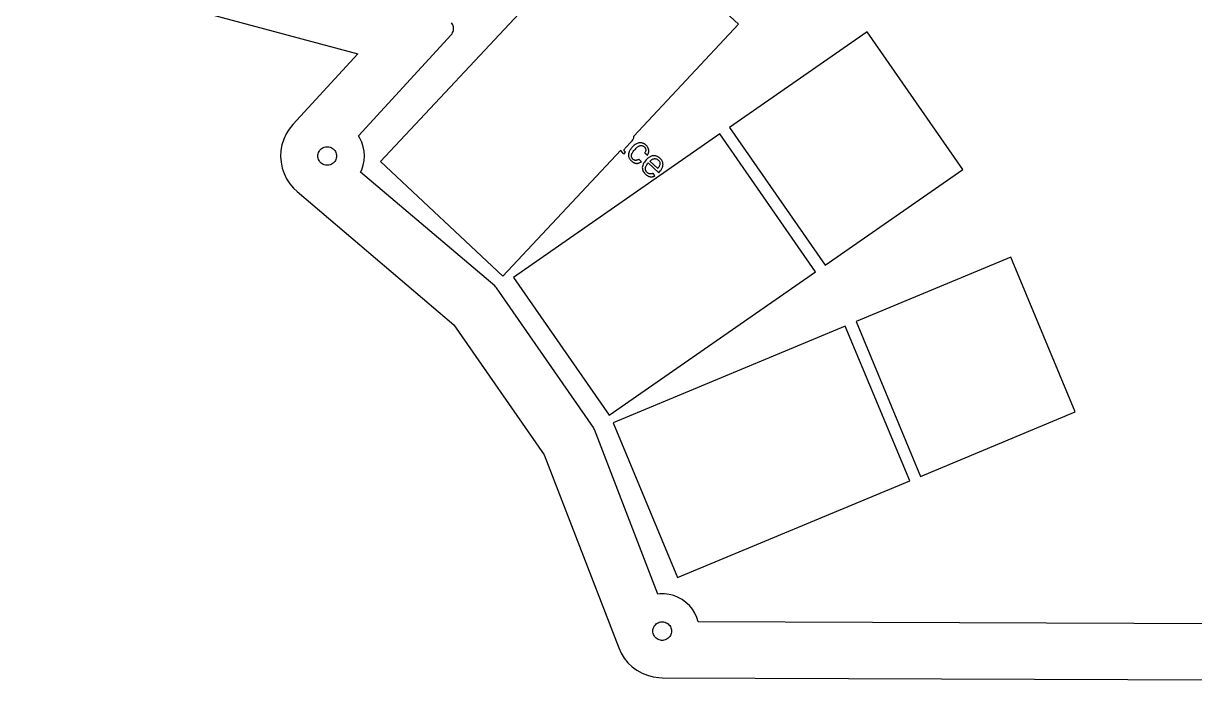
# Model space of a CAD drawing. Header units: metres. Extents: x -189 to 188, y -51 to 147.
# Drawn here: x -126.5 to -0.7, y -50.8 to 19.8 of the extents above; entities that cross this region are included whole.
import ezdxf

# ---------------------------------------------------------------- set-up
doc = ezdxf.new("R2010")
doc.units = ezdxf.units.M

msp = doc.modelspace()

# ---------------------------------------------------------------- linework, layer by layer
for p, q in [((-62.8386, 32.0549), (-88.1133, 5.03285)), ((-49.6927, 19.7591), (-62.8386, 32.0549)), ((-126.451, 26.2214), (-90.5429, 16.5997)), ((-80.4261, 19.8199), (-80.4988, 19.9223)), ((-80.3667, 19.7093), (-80.4261, 19.8199)), ((-80.3757, 18.8578), (-80.3282, 18.974)), ((-80.3217, 19.592), (-80.3667, 19.7093)), ((-80.3282, 18.974), (-80.2957, 19.0953)), ((-80.2918, 19.4701), (-80.3217, 19.592)), ((-80.2957, 19.0953), (-80.2787, 19.2198)), ((-80.2774, 19.3453), (-80.2918, 19.4701)), ((-80.2787, 19.2198), (-80.2774, 19.3453)), ((-60.9258, 7.74939), (-49.6927, 19.7591)), ((-35.8568, 18.9595), (-50.6434, 8.69516)), ((-25.5925, 4.17284), (-35.8568, 18.9595)), ((-90.4902, 7.7908), (-80.5397, 18.6163)), ((-80.5397, 18.6163), (-80.4373, 18.7484)), ((-80.4373, 18.7484), (-80.3757, 18.8578)), ((-90.5429, 16.5997), (-97.5232, 9.00563)), ((-97.5232, 9.00563), (-97.9182, 8.51758)), ((-98.249, 7.98386), (-98.5103, 7.41289)), ((-97.9182, 8.51758), (-98.249, 7.98386)), ((-90.3368, 7.549), (-90.4902, 7.7908)), ((-90.1229, 7.09448), (-90.3368, 7.549)), ((-51.6702, 7.98253), (-73.8501, -7.41391)), ((-60.959, 7.4985), (-60.9365, 7.57713)), ((-60.9365, 7.57713), (-60.9249, 7.65627)), ((-60.9241, 7.73592), (-60.9258, 7.74939)), ((-60.9249, 7.65627), (-60.9241, 7.73592)), ((-41.4059, -6.80408), (-51.6702, 7.98253)), ((-50.6434, 8.69516), (-40.3792, -6.09145)), ((-98.6979, 6.81367), (-98.809, 6.19566)), ((-98.5103, 7.41289), (-98.6979, 6.81367)), ((-94.651, 6.20978), (-94.571, 6.30653)), ((-94.571, 6.30653), (-94.4794, 6.3925)), ((-94.4794, 6.3925), (-94.3778, 6.46631)), ((-94.3778, 6.46631), (-94.2678, 6.52681)), ((-94.2678, 6.52681), (-94.151, 6.57304)), ((-94.151, 6.57304), (-94.0294, 6.60428)), ((-94.0294, 6.60428), (-93.9048, 6.62001)), ((-93.9048, 6.62001), (-93.7792, 6.62001)), ((-93.7792, 6.62001), (-93.6546, 6.60428)), ((-93.6546, 6.60428), (-93.533, 6.57304)), ((-93.533, 6.57304), (-93.4162, 6.52681)), ((-93.4162, 6.52681), (-93.3062, 6.46631)), ((-93.3062, 6.46631), (-93.2046, 6.3925)), ((-93.2046, 6.3925), (-93.113, 6.30653)), ((-93.113, 6.30653), (-93.033, 6.20978)), ((-89.9677, 6.61674), (-90.1229, 7.09448)), ((-89.8736, 6.12332), (-89.9677, 6.61674)), ((-61.9556, 6.27441), (-61.9462, 6.30077)), ((-61.9462, 6.30077), (-61.9333, 6.32841)), ((-61.9333, 6.32841), (-61.9168, 6.35732)), ((-61.9168, 6.35732), (-61.8968, 6.38751)), ((-61.8968, 6.38751), (-61.8462, 6.45168)), ((-61.8462, 6.45168), (-61.1577, 7.189)), ((-61.2972, 6.31775), (-61.3316, 6.26448)), ((-61.2603, 6.37067), (-61.2972, 6.31775)), ((-61.2209, 6.42322), (-61.2603, 6.37067)), ((-61.179, 6.47542), (-61.2209, 6.42322)), ((-61.1347, 6.52728), (-61.179, 6.47542)), ((-61.1577, 7.189), (-61.0917, 7.26562)), ((-61.0444, 6.62422), (-61.1347, 6.52728)), ((-61.0917, 7.26562), (-61.0366, 7.34274)), ((-60.9585, 6.70726), (-61.0444, 6.62422)), ((-61.0366, 7.34274), (-60.9923, 7.42036)), ((-60.9923, 7.42036), (-60.959, 7.4985)), ((-60.874, 6.77985), (-60.9585, 6.70726)), ((-60.7911, 6.842), (-60.874, 6.77985)), ((-60.84, 6.2809), (-60.7587, 6.36783)), ((-60.7093, 6.89508), (-60.7911, 6.842)), ((-60.7587, 6.36783), (-60.6745, 6.45139)), ((-60.6288, 6.9397), (-60.7093, 6.89508)), ((-60.6745, 6.45139), (-60.5936, 6.52501)), ((-60.5499, 6.97585), (-60.6288, 6.9397)), ((-60.5936, 6.52501), (-60.5159, 6.5887)), ((-60.4722, 7.00381), (-60.5499, 6.97585)), ((-60.5159, 6.5887), (-60.44, 6.64201)), ((-60.3961, 7.0242), (-60.4722, 7.00381)), ((-60.44, 6.64201), (-60.4028, 6.66457)), ((-60.4028, 6.66457), (-60.3661, 6.68439)), ((-60.3219, 7.0369), (-60.3961, 7.0242)), ((-60.3661, 6.68439), (-60.3298, 6.70148)), ((-60.3298, 6.70148), (-60.2941, 6.71585)), ((-60.2495, 7.04192), (-60.3219, 7.0369)), ((-60.2941, 6.71585), (-60.2588, 6.72748)), ((-60.2588, 6.72748), (-60.224, 6.73636)), ((-60.179, 7.04018), (-60.2495, 7.04192)), ((-60.224, 6.73636), (-60.1895, 6.74249)), ((-60.1895, 6.74249), (-60.1555, 6.74588)), ((-60.1107, 7.03258), (-60.179, 7.04018)), ((-60.1555, 6.74588), (-60.1218, 6.74649)), ((-60.1218, 6.74649), (-60.0886, 6.74435)), ((-60.0444, 7.01913), (-60.1107, 7.03258)), ((-60.0886, 6.74435), (-60.0558, 6.73946)), ((-60.0558, 6.73946), (-60.0233, 6.73181)), ((-59.9799, 7.00002), (-60.0444, 7.01913)), ((-60.0233, 6.73181), (-59.9907, 6.72125)), ((-59.9907, 6.72125), (-59.958, 6.7076)), ((-59.9171, 6.97607), (-59.9799, 7.00002)), ((-59.958, 6.7076), (-59.9253, 6.69086)), ((-59.9253, 6.69086), (-59.8926, 6.67104)), ((-59.8565, 6.94742), (-59.9171, 6.97607)), ((-59.8926, 6.67104), (-59.8599, 6.64812)), ((-59.8599, 6.64812), (-59.8272, 6.6221)), ((-59.7981, 6.91408), (-59.8565, 6.94742)), ((-59.8272, 6.6221), (-59.7944, 6.593)), ((-59.7136, 6.85727), (-59.7981, 6.91408)), ((-59.7944, 6.593), (-59.7531, 6.55098)), ((-59.7531, 6.55098), (-59.718, 6.50806)), ((-59.718, 6.50806), (-59.6893, 6.46422)), ((-59.635, 6.79375), (-59.7136, 6.85727)), ((-59.6893, 6.46422), (-59.6667, 6.41951)), ((-59.6667, 6.41951), (-59.6505, 6.37387)), ((-59.6505, 6.37387), (-59.6405, 6.32733)), ((-59.6405, 6.32733), (-59.6368, 6.27989)), ((-59.5726, 6.73459), (-59.635, 6.79375)), ((-59.5378, 6.69766), (-59.5726, 6.73459)), ((-59.5056, 6.66035), (-59.5378, 6.69766)), ((-59.4762, 6.62262), (-59.5056, 6.66035)), ((-59.4494, 6.58449), (-59.4762, 6.62262)), ((-59.4253, 6.54594), (-59.4494, 6.58449)), ((-59.4038, 6.507), (-59.4253, 6.54594)), ((-59.3849, 6.46782), (-59.4038, 6.507)), ((-59.3682, 6.4286), (-59.3849, 6.46782)), ((-59.3538, 6.38934), (-59.3682, 6.4286)), ((-59.3416, 6.35002), (-59.3538, 6.38934)), ((-59.3318, 6.31065), (-59.3416, 6.35002)), ((-59.3242, 6.27126), (-59.3318, 6.31065)), ((-98.809, 6.19566), (-98.8417, 5.56862)), ((-98.8417, 5.56862), (-98.7956, 4.94241)), ((-94.842, 5.62199), (-94.8341, 5.74731)), ((-94.8341, 5.49667), (-94.842, 5.62199)), ((-94.8341, 5.74731), (-94.8106, 5.87068)), ((-94.8106, 5.37331), (-94.8341, 5.49667)), ((-94.8106, 5.87068), (-94.7718, 5.99011)), ((-94.7718, 5.25388), (-94.8106, 5.37331)), ((-94.7718, 5.99011), (-94.7183, 6.10374)), ((-94.7183, 5.14024), (-94.7718, 5.25388)), ((-94.7183, 6.10374), (-94.651, 6.20978)), ((-94.651, 5.03421), (-94.7183, 5.14024)), ((-94.571, 4.93745), (-94.651, 5.03421)), ((-93.033, 5.03421), (-93.113, 4.93745)), ((-93.033, 6.20978), (-92.9657, 6.10374)), ((-92.9657, 5.14024), (-93.033, 5.03421)), ((-92.9657, 6.10374), (-92.9122, 5.99011)), ((-92.9122, 5.25388), (-92.9657, 5.14024)), ((-92.9122, 5.99011), (-92.8734, 5.87068)), ((-92.8734, 5.37331), (-92.9122, 5.25388)), ((-92.8734, 5.87068), (-92.8499, 5.74731)), ((-92.8499, 5.49667), (-92.8734, 5.37331)), ((-92.8499, 5.74731), (-92.842, 5.62199)), ((-92.842, 5.62199), (-92.8499, 5.49667)), ((-89.9677, 4.62724), (-89.8736, 5.12067)), ((-89.842, 5.62199), (-89.8736, 6.12332)), ((-89.8736, 5.12067), (-89.842, 5.62199)), ((-88.1133, 5.03285), (-74.9674, -7.26291)), ((-74.9674, -7.26291), (-62.3311, 6.24696)), ((-62.3311, 6.24696), (-62.3292, 6.23703)), ((-62.3292, 6.23703), (-62.3149, 6.19606)), ((-62.3149, 6.19606), (-62.2943, 6.15523)), ((-62.2943, 6.15523), (-62.2673, 6.11426)), ((-62.2673, 6.11426), (-62.2335, 6.0733)), ((-62.2335, 6.0733), (-62.2141, 6.05281)), ((-62.2141, 6.05281), (-62.1281, 5.97557)), ((-62.1281, 5.97557), (-62.0134, 5.8932)), ((-62.0134, 5.8932), (-61.9609, 5.86177)), ((-61.9613, 6.22409), (-61.9608, 6.24907)), ((-61.9573, 6.19946), (-61.9613, 6.22409)), ((-61.9609, 5.86177), (-61.7991, 6.03485)), ((-61.9608, 6.24907), (-61.9556, 6.27441)), ((-61.9487, 6.17519), (-61.9573, 6.19946)), ((-61.9356, 6.15126), (-61.9487, 6.17519)), ((-61.9178, 6.1277), (-61.9356, 6.15126)), ((-61.8955, 6.10449), (-61.9178, 6.1277)), ((-61.7991, 6.03485), (-61.8955, 6.10449)), ((-61.4979, 5.77792), (-61.4988, 5.72369)), ((-61.4988, 5.72369), (-61.4959, 5.66954)), ((-61.4932, 5.83228), (-61.4979, 5.77792)), ((-61.4959, 5.66954), (-61.4892, 5.61548)), ((-61.4848, 5.88663), (-61.4932, 5.83228)), ((-61.4892, 5.61548), (-61.4786, 5.56152)), ((-61.4731, 5.9409), (-61.4848, 5.88663)), ((-61.4786, 5.56152), (-61.4641, 5.50769)), ((-61.4579, 5.99507), (-61.4731, 5.9409)), ((-61.4641, 5.50769), (-61.4459, 5.45393)), ((-61.4394, 6.04915), (-61.4579, 5.99507)), ((-61.4459, 5.45393), (-61.4229, 5.40048)), ((-61.4175, 6.10315), (-61.4394, 6.04915)), ((-61.4229, 5.40048), (-61.3952, 5.34753)), ((-61.3923, 6.15706), (-61.4175, 6.10315)), ((-61.3952, 5.34753), (-61.3627, 5.29503)), ((-61.3636, 6.21088), (-61.3923, 6.15706)), ((-61.3316, 6.26448), (-61.3636, 6.21088)), ((-61.3627, 5.29503), (-61.3255, 5.243)), ((-61.3255, 5.243), (-61.2835, 5.19145)), ((-61.2835, 5.19145), (-61.2368, 5.14038)), ((-61.2368, 5.14038), (-61.1854, 5.0898)), ((-61.1854, 5.0898), (-61.1442, 5.05284)), ((-61.1812, 5.61804), (-61.1805, 5.65396)), ((-61.1792, 5.58267), (-61.1812, 5.61804)), ((-61.1805, 5.65396), (-61.177, 5.69038)), ((-61.1744, 5.54781), (-61.1792, 5.58267)), ((-61.177, 5.69038), (-61.1708, 5.72734)), ((-61.167, 5.51347), (-61.1744, 5.54781)), ((-61.1708, 5.72734), (-61.1619, 5.76482)), ((-61.1563, 5.47952), (-61.167, 5.51347)), ((-61.1619, 5.76482), (-61.1505, 5.8027)), ((-61.1423, 5.44615), (-61.1563, 5.47952)), ((-61.1505, 5.8027), (-61.1367, 5.84091)), ((-61.1442, 5.05284), (-61.1028, 5.01891)), ((-61.125, 5.41339), (-61.1423, 5.44615)), ((-61.1367, 5.84091), (-61.1205, 5.87943)), ((-61.1045, 5.38124), (-61.125, 5.41339)), ((-61.1205, 5.87943), (-61.0811, 5.95738)), ((-61.0806, 5.34969), (-61.1045, 5.38124)), ((-61.0811, 5.95738), (-61.0323, 6.03658)), ((-61.0534, 5.31873), (-61.0806, 5.34969)), ((-61.0229, 5.28836), (-61.0534, 5.31873)), ((-61.0323, 6.03658), (-60.975, 6.11722)), ((-60.9823, 5.25342), (-61.0229, 5.28836)), ((-60.9405, 5.22354), (-60.9823, 5.25342)), ((-60.975, 6.11722), (-60.9109, 6.19865)), ((-60.8975, 5.19873), (-60.9405, 5.22354)), ((-60.9109, 6.19865), (-60.84, 6.2809)), ((-60.8534, 5.17897), (-60.8975, 5.19873)), ((-60.8081, 5.16428), (-60.8534, 5.17897)), ((-60.7616, 5.15466), (-60.8081, 5.16428)), ((-60.7141, 5.1501), (-60.7616, 5.15466)), ((-60.6655, 5.15102), (-60.7141, 5.1501)), ((-60.6166, 5.15822), (-60.6655, 5.15102)), ((-60.5674, 5.17168), (-60.6166, 5.15822)), ((-60.5178, 5.19142), (-60.5674, 5.17168)), ((-60.4679, 5.21745), (-60.5178, 5.19142)), ((-60.4176, 5.24976), (-60.4679, 5.21745)), ((-60.3671, 5.28835), (-60.4176, 5.24976)), ((-60.103, 5.0085), (-60.3671, 5.28835)), ((-59.7016, 5.07996), (-59.7915, 4.96143)), ((-59.7231, 5.99112), (-59.755, 5.94272)), ((-59.755, 5.94272), (-59.4547, 5.70158)), ((-59.6962, 6.03946), (-59.7231, 5.99112)), ((-59.5963, 5.20001), (-59.7016, 5.07996)), ((-59.6744, 6.08769), (-59.6962, 6.03946)), ((-59.6575, 6.13586), (-59.6744, 6.08769)), ((-59.6456, 6.18396), (-59.6575, 6.13586)), ((-59.6387, 6.23198), (-59.6456, 6.18396)), ((-59.6368, 6.27989), (-59.6387, 6.23198)), ((-59.5354, 5.26282), (-59.5963, 5.20001)), ((-59.475, 5.32062), (-59.5354, 5.26282)), ((-59.415, 5.3734), (-59.475, 5.32062)), ((-59.4547, 5.70158), (-59.4139, 5.77235)), ((-59.3554, 5.42117), (-59.415, 5.3734)), ((-59.4139, 5.77235), (-59.3797, 5.84512)), ((-59.3797, 5.84512), (-59.3522, 5.91986)), ((-59.2963, 5.46394), (-59.3554, 5.42117)), ((-59.3522, 5.91986), (-59.3313, 5.9966)), ((-59.3313, 5.9966), (-59.3239, 6.03542)), ((-59.3189, 6.2318), (-59.3242, 6.27126)), ((-59.3239, 6.03542), (-59.3186, 6.07436)), ((-59.3156, 6.1922), (-59.3189, 6.2318)), ((-59.3186, 6.07436), (-59.3155, 6.11348)), ((-59.3145, 6.15276), (-59.3156, 6.1922)), ((-59.3155, 6.11348), (-59.3145, 6.15276)), ((-59.2377, 5.50168), (-59.2963, 5.46394)), ((-59.1794, 5.53444), (-59.2377, 5.50168)), ((-59.1913, 5.06497), (-59.149, 5.10544)), ((-58.3529, 4.28076), (-59.1913, 5.06497)), ((-59.1215, 5.56288), (-59.1794, 5.53444)), ((-59.149, 5.10544), (-59.1072, 5.14233)), ((-59.0642, 5.58731), (-59.1215, 5.56288)), ((-59.1072, 5.14233), (-59.0661, 5.17566)), ((-59.0661, 5.17566), (-59.0255, 5.20543)), ((-59.0076, 5.60776), (-59.0642, 5.58731)), ((-59.0255, 5.20543), (-58.9856, 5.2316)), ((-58.9515, 5.62418), (-59.0076, 5.60776)), ((-58.9856, 5.2316), (-58.9462, 5.25423)), ((-58.8961, 5.6366), (-58.9515, 5.62418)), ((-58.9462, 5.25423), (-58.9075, 5.27325)), ((-58.9075, 5.27325), (-58.832, 5.30331)), ((-58.8413, 5.64502), (-58.8961, 5.6366)), ((-58.7871, 5.64941), (-58.8413, 5.64502)), ((-58.832, 5.30331), (-58.7955, 5.31473)), ((-58.7955, 5.31473), (-58.7599, 5.3237)), ((-58.7334, 5.6503), (-58.7871, 5.64941)), ((-58.7599, 5.3237), (-58.7252, 5.33025)), ((-58.6806, 5.64774), (-58.7334, 5.6503)), ((-58.7252, 5.33025), (-58.6914, 5.33437)), ((-58.6914, 5.33437), (-58.6584, 5.33606)), ((-58.6286, 5.64168), (-58.6806, 5.64774)), ((-58.6584, 5.33606), (-58.5945, 5.33334)), ((-58.5774, 5.63217), (-58.6286, 5.64168)), ((-58.5945, 5.33334), (-58.5343, 5.32323)), ((-58.5271, 5.6192), (-58.5774, 5.63217)), ((-58.5343, 5.32323), (-58.5056, 5.31538)), ((-58.4776, 5.60275), (-58.5271, 5.6192)), ((-58.5056, 5.31538), (-58.4779, 5.30569)), ((-58.4779, 5.30569), (-58.4252, 5.28117)), ((-58.429, 5.58286), (-58.4776, 5.60275)), ((-58.3808, 5.56), (-58.429, 5.58286)), ((-58.4252, 5.28117), (-58.3769, 5.2533)), ((-58.3337, 5.53464), (-58.3808, 5.56)), ((-58.3769, 5.2533), (-58.3332, 5.22281)), ((-58.2875, 5.50681), (-58.3337, 5.53464)), ((-58.3332, 5.22281), (-58.2941, 5.18974)), ((-58.2941, 5.18974), (-58.243, 5.13722)), ((-58.2423, 5.47647), (-58.2875, 5.50681)), ((-58.243, 5.13722), (-58.2003, 5.08308)), ((-58.1981, 5.44366), (-58.2423, 5.47647)), ((-58.2003, 5.08308), (-58.166, 5.02736)), ((-58.1549, 5.40836), (-58.1981, 5.44366)), ((-58.1127, 5.37056), (-58.1549, 5.40836)), ((-58.0585, 5.3174), (-58.1127, 5.37056)), ((-58.0096, 5.26405), (-58.0585, 5.3174)), ((-57.9658, 5.21053), (-58.0096, 5.26405)), ((-57.9272, 5.15683), (-57.9658, 5.21053)), ((-57.8938, 5.10297), (-57.9272, 5.15683)), ((-57.8656, 5.04892), (-57.8938, 5.10297)), ((-57.8426, 4.99471), (-57.8656, 5.04892)), ((-98.7956, 4.94241), (-98.6714, 4.32692)), ((-98.6714, 4.32692), (-98.471, 3.73186)), ((-94.4794, 4.85149), (-94.571, 4.93745)), ((-94.3778, 4.77768), (-94.4794, 4.85149)), ((-94.2678, 4.71718), (-94.3778, 4.77768)), ((-94.151, 4.67094), (-94.2678, 4.71718)), ((-94.0294, 4.63971), (-94.151, 4.67094)), ((-93.9048, 4.62398), (-94.0294, 4.63971)), ((-93.7792, 4.62398), (-93.9048, 4.62398)), ((-93.6546, 4.63971), (-93.7792, 4.62398)), ((-93.533, 4.67094), (-93.6546, 4.63971)), ((-93.4162, 4.71718), (-93.533, 4.67094)), ((-93.3062, 4.77768), (-93.4162, 4.71718)), ((-93.2046, 4.85149), (-93.3062, 4.77768)), ((-93.113, 4.93745), (-93.2046, 4.85149)), ((-90.2479, 3.88382), (-90.1229, 4.14951)), ((-75.852, -8.3315), (-90.2479, 3.88382)), ((-90.1229, 4.14951), (-89.9677, 4.62724)), ((-61.1028, 5.01891), (-61.0612, 4.98799)), ((-61.0612, 4.98799), (-61.0194, 4.96007)), ((-61.0194, 4.96007), (-60.9775, 4.93517)), ((-60.9775, 4.93517), (-60.9353, 4.91327)), ((-60.9353, 4.91327), (-60.893, 4.89439)), ((-60.893, 4.89439), (-60.8509, 4.87798)), ((-60.8509, 4.87798), (-60.8092, 4.86397)), ((-60.8092, 4.86397), (-60.7678, 4.85234)), ((-60.7678, 4.85234), (-60.7268, 4.84309)), ((-60.7268, 4.84309), (-60.6861, 4.83624)), ((-60.6861, 4.83624), (-60.6457, 4.83177)), ((-60.6457, 4.83177), (-60.6057, 4.82968)), ((-60.6057, 4.82968), (-60.5657, 4.82986)), ((-60.5657, 4.82986), (-60.5262, 4.83212)), ((-60.5262, 4.83212), (-60.4872, 4.83647)), ((-60.4872, 4.83647), (-60.4487, 4.84291)), ((-60.4487, 4.84291), (-60.4107, 4.85144)), ((-60.4107, 4.85144), (-60.3732, 4.86206)), ((-60.3732, 4.86206), (-60.3362, 4.87477)), ((-60.3362, 4.87477), (-60.2645, 4.90565)), ((-60.2645, 4.90565), (-60.1968, 4.94238)), ((-60.1968, 4.94238), (-60.1332, 4.985)), ((-60.1332, 4.985), (-60.103, 5.0085)), ((-59.9971, 4.50255), (-60.0101, 4.39166)), ((-60.0101, 4.39166), (-60.0076, 4.28293)), ((-60.0076, 4.28293), (-59.9902, 4.17656)), ((-59.9688, 4.61499), (-59.9971, 4.50255)), ((-59.9902, 4.17656), (-59.9578, 4.07256)), ((-59.9251, 4.72894), (-59.9688, 4.61499)), ((-59.9578, 4.07256), (-59.9104, 3.97096)), ((-59.866, 4.84442), (-59.9251, 4.72894)), ((-59.9104, 3.97096), (-59.8481, 3.87173)), ((-59.7915, 4.96143), (-59.866, 4.84442)), ((-59.8481, 3.87173), (-59.7708, 3.77487)), ((-59.7708, 3.77487), (-59.6785, 3.68039)), ((-59.6838, 4.2729), (-59.6812, 4.3094)), ((-59.6838, 4.23676), (-59.6838, 4.2729)), ((-59.6813, 4.20097), (-59.6838, 4.23676)), ((-59.6762, 4.16551), (-59.6813, 4.20097)), ((-59.6812, 4.3094), (-59.676, 4.34622)), ((-59.6686, 4.1304), (-59.6762, 4.16551)), ((-59.676, 4.34622), (-59.6682, 4.38354)), ((-59.6584, 4.09564), (-59.6686, 4.1304)), ((-59.6682, 4.38354), (-59.6582, 4.4211)), ((-59.6454, 4.06133), (-59.6584, 4.09564)), ((-59.6582, 4.4211), (-59.6458, 4.45886)), ((-59.6458, 4.45886), (-59.6313, 4.49684)), ((-59.6293, 4.02754), (-59.6454, 4.06133)), ((-59.6313, 4.49684), (-59.5952, 4.57349)), ((-59.6102, 3.99429), (-59.6293, 4.02754)), ((-59.588, 3.96159), (-59.6102, 3.99429)), ((-59.5952, 4.57349), (-59.5738, 4.61212)), ((-59.5627, 3.92941), (-59.588, 3.96159)), ((-59.5738, 4.61212), (-59.5243, 4.68944)), ((-59.5343, 3.89777), (-59.5627, 3.92941)), ((-59.5029, 3.86665), (-59.5343, 3.89777)), ((-59.5243, 4.68944), (-59.4676, 4.7663)), ((-59.4548, 3.82465), (-59.5029, 3.86665)), ((-59.4676, 4.7663), (-59.4037, 4.8427)), ((-59.4063, 3.78839), (-59.4548, 3.82465)), ((-59.3576, 3.75789), (-59.4063, 3.78839)), ((-59.4037, 4.8427), (-59.3691, 4.88074)), ((-59.3691, 4.88074), (-58.2473, 3.83148)), ((-58.2918, 4.3616), (-58.3529, 4.28076)), ((-58.2396, 4.43968), (-58.2918, 4.3616)), ((-58.2473, 3.83148), (-58.1668, 3.91896)), ((-58.1963, 4.51497), (-58.2396, 4.43968)), ((-58.1619, 4.58748), (-58.1963, 4.51497)), ((-58.1668, 3.91896), (-58.0798, 4.02322)), ((-58.166, 5.02736), (-58.14, 4.96999)), ((-58.1365, 4.6572), (-58.1619, 4.58748)), ((-58.14, 4.96999), (-58.1224, 4.91104)), ((-58.1199, 4.72414), (-58.1365, 4.6572)), ((-58.1224, 4.91104), (-58.1132, 4.85048)), ((-58.1123, 4.7883), (-58.1199, 4.72414)), ((-58.1132, 4.85048), (-58.1123, 4.7883)), ((-58.0798, 4.02322), (-58.0398, 4.07582)), ((-58.0398, 4.07582), (-58.0022, 4.12869)), ((-58.0022, 4.12869), (-57.9669, 4.18185)), ((-57.9669, 4.18185), (-57.934, 4.23534)), ((-57.934, 4.23534), (-57.9037, 4.2892)), ((-57.9037, 4.2892), (-57.877, 4.34315)), ((-57.877, 4.34315), (-57.8538, 4.3972)), ((-57.8538, 4.3972), (-57.8341, 4.45132)), ((-57.8238, 4.94041), (-57.8426, 4.99471)), ((-57.8341, 4.45132), (-57.8179, 4.50554)), ((-57.8091, 4.88609), (-57.8238, 4.94041)), ((-57.8179, 4.50554), (-57.8052, 4.55984)), ((-57.7983, 4.83176), (-57.8091, 4.88609)), ((-57.8052, 4.55984), (-57.7959, 4.61421)), ((-57.7917, 4.7774), (-57.7983, 4.83176)), ((-57.7959, 4.61421), (-57.7905, 4.66862)), ((-57.789, 4.72302), (-57.7917, 4.7774)), ((-57.7905, 4.66862), (-57.789, 4.72302)), ((-40.3792, -6.09145), (-25.5925, 4.17284)), ((-98.471, 3.73186), (-98.1976, 3.1666)), ((-98.1976, 3.1666), (-97.8555, 2.64006)), ((-97.8555, 2.64006), (-97.4501, 2.16054)), ((-59.6785, 3.68039), (-59.6339, 3.64005)), ((-59.6339, 3.64005), (-59.5898, 3.60297)), ((-59.5898, 3.60297), (-59.5461, 3.56911)), ((-59.5461, 3.56911), (-59.5029, 3.53851)), ((-59.5029, 3.53851), (-59.4602, 3.51117)), ((-59.4602, 3.51117), (-59.418, 3.48706)), ((-59.418, 3.48706), (-59.3763, 3.46622)), ((-59.3763, 3.46622), (-59.2946, 3.43185)), ((-59.3085, 3.73317), (-59.3576, 3.75789)), ((-59.2592, 3.71417), (-59.3085, 3.73317)), ((-59.2946, 3.43185), (-59.216, 3.40652)), ((-59.2096, 3.70093), (-59.2592, 3.71417)), ((-59.216, 3.40652), (-59.1779, 3.39725)), ((-59.1597, 3.69347), (-59.2096, 3.70093)), ((-59.1779, 3.39725), (-59.1406, 3.39021)), ((-59.1099, 3.69121), (-59.1597, 3.69347)), ((-59.1406, 3.39021), (-59.0679, 3.38268)), ((-59.0612, 3.69318), (-59.1099, 3.69121)), ((-59.0679, 3.38268), (-58.9978, 3.38235)), ((-59.0136, 3.69939), (-59.0612, 3.69318)), ((-58.9671, 3.70984), (-59.0136, 3.69939)), ((-58.9978, 3.38235), (-58.9306, 3.38899)), ((-58.9216, 3.72453), (-58.9671, 3.70984)), ((-58.9306, 3.38899), (-58.8662, 3.40259)), ((-58.8772, 3.74345), (-58.9216, 3.72453)), ((-58.8338, 3.76662), (-58.8772, 3.74345)), ((-58.8662, 3.40259), (-58.7751, 3.43071)), ((-58.6657, 3.47792), (-58.8338, 3.76662)), ((-58.7751, 3.43071), (-58.6918, 3.46507)), ((-58.6918, 3.46507), (-58.6657, 3.47792)), ((-97.4501, 2.16054), (-97.077, 1.80952)), ((-97.077, 1.80952), (-80.2332, -12.4828)), ((-20.4489, -5.22374), (-37.0642, -12.1469)), ((-13.5257, -21.8391), (-20.4489, -5.22374)), ((-73.8501, -7.41391), (-63.5858, -22.2005)), ((-63.5858, -22.2005), (-41.4059, -6.80408)), ((-75.7615, -8.41861), (-75.852, -8.3315)), ((-75.6775, -8.5238), (-75.7615, -8.41861)), ((-65.2645, -23.5268), (-75.6775, -8.5238)), ((-80.2332, -12.4828), (-70.535, -26.4559)), ((-37.0642, -12.1469), (-30.1411, -28.7622)), ((-38.218, -12.627), (-63.1411, -23.0117)), ((-31.2949, -29.2423), (-38.218, -12.627)), ((-30.1411, -28.7622), (-13.5257, -21.8391)), ((-65.1995, -23.6343), (-65.2645, -23.5268)), ((-65.1531, -23.7369), (-65.1995, -23.6343)), ((-58.3336, -41.4071), (-65.1531, -23.7369)), ((-63.1411, -23.0117), (-56.2179, -39.627)), ((-70.535, -26.4559), (-62.5397, -47.1732)), ((-56.2179, -39.627), (-31.2949, -29.2423)), ((-58.1262, -41.3809), (-58.3336, -41.4071)), ((-57.6238, -41.3809), (-58.1262, -41.3809)), ((-57.1255, -41.4438), (-57.6238, -41.3809)), ((-56.6389, -41.5688), (-57.1255, -41.4438)), ((-56.1719, -41.7537), (-56.6389, -41.5688)), ((-55.7317, -41.9957), (-56.1719, -41.7537)), ((-55.3253, -42.2909), (-55.7317, -41.9957)), ((-54.9591, -42.6348), (-55.3253, -42.2909)), ((-54.6389, -43.0219), (-54.9591, -42.6348)), ((-54.3698, -43.446), (-54.6389, -43.0219)), ((-54.1559, -43.9005), (-54.3698, -43.446)), ((-54.0007, -44.3782), (-54.1559, -43.9005)), ((-58.875, -45.373), (-58.8671, -45.2477)), ((-58.8671, -45.2477), (-58.8436, -45.1243)), ((-58.8436, -45.1243), (-58.8048, -45.0049)), ((-58.8048, -45.0049), (-58.7513, -44.8912)), ((-58.7513, -44.8912), (-58.684, -44.7852)), ((-58.684, -44.7852), (-58.604, -44.6884)), ((-58.604, -44.6884), (-58.5124, -44.6025)), ((-58.5124, -44.6025), (-58.4108, -44.5287)), ((-58.4108, -44.5287), (-58.3008, -44.4682)), ((-58.3008, -44.4682), (-58.184, -44.4219)), ((-58.184, -44.4219), (-58.0624, -44.3907)), ((-58.0624, -44.3907), (-57.9378, -44.375)), ((-57.9378, -44.375), (-57.8122, -44.375)), ((-57.8122, -44.375), (-57.6876, -44.3907)), ((-57.6876, -44.3907), (-57.566, -44.4219)), ((-57.566, -44.4219), (-57.4492, -44.4682)), ((-57.4492, -44.4682), (-57.3392, -44.5287)), ((-57.3392, -44.5287), (-57.2376, -44.6025)), ((-57.2376, -44.6025), (-57.146, -44.6884)), ((-57.146, -44.6884), (-57.066, -44.7852)), ((-57.066, -44.7852), (-56.9987, -44.8912)), ((-56.9987, -44.8912), (-56.9452, -45.0049)), ((-56.9452, -45.0049), (-56.9064, -45.1243)), ((-56.9064, -45.1243), (-56.8829, -45.2477)), ((-56.8829, -45.2477), (-56.875, -45.373)), ((-53.999, -44.387), (-54.0007, -44.3782)), ((53.4209, -44.775), (-53.999, -44.387)), ((-58.8671, -45.4983), (-58.875, -45.373)), ((-58.8436, -45.6217), (-58.8671, -45.4983)), ((-58.8048, -45.7411), (-58.8436, -45.6217)), ((-58.7513, -45.8547), (-58.8048, -45.7411)), ((-58.684, -45.9608), (-58.7513, -45.8547)), ((-58.604, -46.0575), (-58.684, -45.9608)), ((-58.5124, -46.1435), (-58.604, -46.0575)), ((-58.4108, -46.2173), (-58.5124, -46.1435)), ((-58.3008, -46.2778), (-58.4108, -46.2173)), ((-58.184, -46.324), (-58.3008, -46.2778)), ((-58.0624, -46.3553), (-58.184, -46.324)), ((-57.9378, -46.371), (-58.0624, -46.3553)), ((-57.8122, -46.371), (-57.9378, -46.371)), ((-57.6876, -46.3553), (-57.8122, -46.371)), ((-57.566, -46.324), (-57.6876, -46.3553)), ((-57.4492, -46.2778), (-57.566, -46.324)), ((-57.3392, -46.2173), (-57.4492, -46.2778)), ((-57.2376, -46.1435), (-57.3392, -46.2173)), ((-57.146, -46.0575), (-57.2376, -46.1435)), ((-57.066, -45.9608), (-57.146, -46.0575)), ((-56.9987, -45.8547), (-57.066, -45.9608)), ((-56.9452, -45.7411), (-56.9987, -45.8547)), ((-56.9064, -45.6217), (-56.9452, -45.7411)), ((-56.8829, -45.4983), (-56.9064, -45.6217)), ((-56.875, -45.373), (-56.8829, -45.4983)), ((-62.5397, -47.1732), (-62.2773, -47.7437)), ((-62.2773, -47.7437), (-61.9454, -48.2767)), ((-61.9454, -48.2767), (-61.5494, -48.764)), ((-61.5494, -48.764), (-61.0954, -49.1978)), ((-61.0954, -49.1978), (-60.5907, -49.5712)), ((-60.5907, -49.5712), (-60.0431, -49.8785)), ((-60.0431, -49.8785), (-59.4613, -50.1147)), ((-59.4613, -50.1147), (-58.8545, -50.2761)), ((-58.8545, -50.2761), (-58.2322, -50.3602)), ((-58.2322, -50.3602), (-57.8931, -50.373)), ((-57.8931, -50.373), (57.2709, -50.789))]:
    msp.add_line(p, q)

doc.saveas('drawing.dxf')
